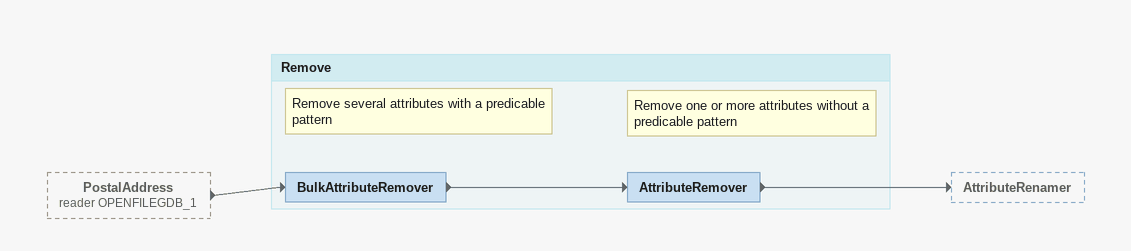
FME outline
PostalAddress (reader OPENFILEGDB_1) [outside]
    -> BulkAttributeRemover

Bookmark: Remove
Note: Remove several attributes with a predicable pattern
BulkAttributeRemover
    -> AttributeRemover
Note: Remove one or more attributes without a predicable pattern
AttributeRemover
    -> AttributeRenamer
